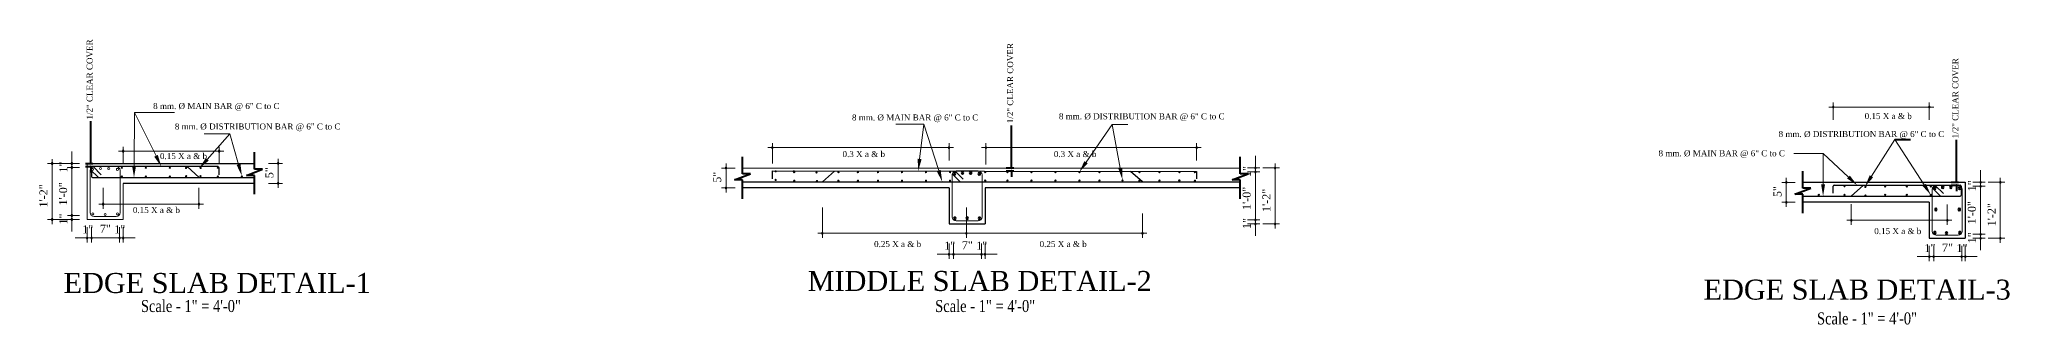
# Model space of a CAD drawing. Header units: feet. Extents: x 4160 to 31260, y -20219 to -1382.
# Drawn here: x 18420 to 19405, y -1524 to -1382 of the extents above; entities that cross this region are included whole.
import ezdxf

# ---------------------------------------------------------------- set-up
doc = ezdxf.new("R2010")
doc.units = ezdxf.units.FT
doc.header["$LTSCALE"] = 50
doc.header["$MEASUREMENT"] = 0
for name, color, linetype, lineweight in [('Boarder', 145, 'Continuous', 40), ('brain', 7, 'Continuous', 15), ('DIM', 7, 'Continuous', 9), ('DIMENSION', 142, 'Continuous', 13), ('ring', 200, 'Continuous', 15), ('wall', 6, 'Continuous', 40)]:
    doc.layers.add(name, color=color, linetype=linetype, lineweight=lineweight)
doc.layers.add('Text', color=7, linetype='Continuous')
doc.styles.add('1.8', font='times.ttf', dxfattribs={"width": 0.8, "height": 8})
doc.styles.add('arial', font='times.ttf')
doc.styles.add('STYLUS', font='times.ttf')
doc.styles.add('TITLE', font='times.ttf', dxfattribs={"height": 11})

msp = doc.modelspace()

# ---------------------------------------------------------------- linework, layer by layer
at = {"ltscale": 10}
for p, q in [((18444.08, -1443.68), (18527.73, -1443.67)), ((18771.69, -1445.92), (19020.42, -1445.9)), ((18527.73, -1453.66), (18462.08, -1453.67)), ((18874.92, -1455.9), (18771.69, -1455.92)), ((18874.92, -1455.88), (18874.92, -1473.88)), ((18892.92, -1455.88), (18892.92, -1473.88)), ((19020.42, -1455.89), (18892.92, -1455.9)), ((19301.67, -1453.06), (19382.88, -1453.05)), ((19382.88, -1453.05), (19382.88, -1481.05)), ((19364.88, -1463.05), (19301.67, -1463.05)), ((19364.88, -1463.05), (19364.88, -1481.05)), ((18874.92, -1473.88), (18892.92, -1473.88)), ((19364.88, -1481.05), (19382.88, -1481.05))]:
    msp.add_line(p, q, dxfattribs=at)
at = {"color": 0, "linetype": 'ByBlock'}
for centre, radius, start, end in [((19316.88, -1415.45), 0.375, 0, 180), ((19316.88, -1415.45), 0.375, 180, 0), ((19364.88, -1415.45), 0.375, 0, 180), ((19364.88, -1415.45), 0.375, 180, 0), ((18462.08, -1437.51), 0.375, 0, 180), ((18462.08, -1437.51), 0.375, 180, 0), ((18510.08, -1437.51), 0.375, 0, 180), ((18510.08, -1437.51), 0.375, 180, 0), ((18786.6, -1435.72), 0.375, 0, 180), ((18786.6, -1435.72), 0.375, 180, 0), ((18874.92, -1435.72), 0.375, 0, 180), ((18874.92, -1435.72), 0.375, 180, 0), ((18893.32, -1435.72), 0.375, 0, 180), ((18893.32, -1435.72), 0.375, 180, 0), ((18998.65, -1435.72), 0.375, 0, 180), ((18998.65, -1435.72), 0.375, 180, 0), ((18426.6, -1443.68), 0.375, 90, 270), ((18426.6, -1443.68), 0.375, 270, 90), ((18436.44, -1443.68), 0.375, 90, 270), ((18436.44, -1445.68), 0.375, 90, 270), ((18436.44, -1445.68), 0.375, 90, 270), ((18436.44, -1443.68), 0.375, 270, 90), ((18436.44, -1445.68), 0.375, 270, 90), ((18436.44, -1445.68), 0.375, 270, 90), ((18445.86, -1443.64), 0.188, 90, 270), ((18445.86, -1445.14), 0.188, 90, 270), ((18445.86, -1443.64), 0.188, 270, 90), ((18445.86, -1445.14), 0.188, 270, 90), ((18539.56, -1443.64), 0.375, 90, 270), ((18539.56, -1443.64), 0.375, 270, 90), ((18763.44, -1445.93), 0.375, 90, 270), ((18763.44, -1445.93), 0.375, 270, 90), ((18906.15, -1445.88), 0.188, 90, 270), ((18906.15, -1447.38), 0.188, 90, 270), ((18906.15, -1445.88), 0.188, 270, 90), ((18906.15, -1447.38), 0.188, 270, 90), ((19028.05, -1445.9), 0.375, 90, 270), ((19028.05, -1447.9), 0.375, 90, 270), ((19028.05, -1447.9), 0.375, 90, 270), ((19028.05, -1445.9), 0.375, 270, 90), ((19028.05, -1447.9), 0.375, 270, 90), ((19028.05, -1447.9), 0.375, 270, 90), ((19037.9, -1445.9), 0.375, 90, 270), ((19037.9, -1445.9), 0.375, 270, 90), ((18539.56, -1453.63), 0.375, 90, 270), ((18539.56, -1453.63), 0.375, 270, 90), ((18763.44, -1455.92), 0.375, 90, 270), ((18763.44, -1455.92), 0.375, 270, 90), ((19293.42, -1453.09), 0.375, 90, 270), ((19293.42, -1453.09), 0.375, 270, 90), ((19378.41, -1453.05), 0.188, 90, 270), ((19378.41, -1454.55), 0.188, 90, 270), ((19378.41, -1453.05), 0.188, 270, 90), ((19378.41, -1454.55), 0.188, 270, 90), ((19390.52, -1453.06), 0.375, 90, 270), ((19390.52, -1455.06), 0.375, 90, 270), ((19390.52, -1455.06), 0.375, 90, 270), ((19390.52, -1453.06), 0.375, 270, 90), ((19390.52, -1455.06), 0.375, 270, 90), ((19390.52, -1455.06), 0.375, 270, 90), ((19400.36, -1453.06), 0.375, 90, 270), ((19400.36, -1453.06), 0.375, 270, 90), ((18452.1, -1464.01), 0.375, 0, 180), ((18452.1, -1464.01), 0.375, 180, 0), ((18499.95, -1464.01), 0.375, 0, 180), ((18499.95, -1464.01), 0.375, 180, 0), ((19293.42, -1463.08), 0.375, 90, 270), ((19293.42, -1463.08), 0.375, 270, 90), ((18426.6, -1471.68), 0.375, 90, 270), ((18426.6, -1471.68), 0.375, 270, 90), ((18436.44, -1469.68), 0.375, 90, 270), ((18436.44, -1469.68), 0.375, 90, 270), ((18436.44, -1471.68), 0.375, 90, 270), ((18436.44, -1469.68), 0.375, 270, 90), ((18436.44, -1469.68), 0.375, 270, 90), ((18436.44, -1471.68), 0.375, 270, 90), ((19028.05, -1471.9), 0.375, 90, 270), ((19028.05, -1471.9), 0.375, 90, 270), ((19028.05, -1473.9), 0.375, 90, 270), ((19028.05, -1471.9), 0.375, 270, 90), ((19028.05, -1471.9), 0.375, 270, 90), ((19028.05, -1473.9), 0.375, 270, 90), ((19037.9, -1473.9), 0.375, 90, 270), ((19037.9, -1473.9), 0.375, 270, 90), ((19325.89, -1472.06), 0.375, 0, 180), ((19325.89, -1472.06), 0.375, 180, 0), ((19373.89, -1472.06), 0.375, 0, 180), ((19373.89, -1472.06), 0.375, 180, 0), ((18444.08, -1480.88), 0.375, 0, 180), ((18444.08, -1480.88), 0.375, 180, 0), ((18446.28, -1480.88), 0.375, 0, 180), ((18446.28, -1480.88), 0.375, 0, 180), ((18446.28, -1480.88), 0.375, 180, 0), ((18446.28, -1480.88), 0.375, 180, 0), ((18460.28, -1480.88), 0.375, 0, 180), ((18460.28, -1480.88), 0.375, 0, 180), ((18460.28, -1480.88), 0.375, 180, 0), ((18460.28, -1480.88), 0.375, 180, 0), ((18462.08, -1480.88), 0.375, 0, 180), ((18462.08, -1480.88), 0.375, 180, 0), ((18811.6, -1478.54), 0.375, 0, 180), ((18811.6, -1478.54), 0.375, 180, 0), ((18883.6, -1478.54), 0.375, 0, 180), ((18883.6, -1478.54), 0.375, 0, 180), ((18883.6, -1478.54), 0.375, 180, 0), ((18883.6, -1478.54), 0.375, 180, 0), ((18971.6, -1478.54), 0.375, 0, 180), ((18971.6, -1478.54), 0.375, 180, 0), ((19390.52, -1479.06), 0.375, 90, 270), ((19390.52, -1479.06), 0.375, 90, 270), ((19390.52, -1481.06), 0.375, 90, 270), ((19390.52, -1479.06), 0.375, 270, 90), ((19390.52, -1479.06), 0.375, 270, 90), ((19390.52, -1481.06), 0.375, 270, 90), ((19400.36, -1481.06), 0.375, 90, 270), ((19400.36, -1481.06), 0.375, 270, 90), ((18874.92, -1489.08), 0.375, 0, 180), ((18874.92, -1489.08), 0.375, 180, 0), ((18877.13, -1489.08), 0.375, 0, 180), ((18877.13, -1489.08), 0.375, 0, 180), ((18877.13, -1489.08), 0.375, 180, 0), ((18877.13, -1489.08), 0.375, 180, 0), ((18891.13, -1489.08), 0.375, 0, 180), ((18891.13, -1489.08), 0.375, 0, 180), ((18891.13, -1489.08), 0.375, 180, 0), ((18891.13, -1489.08), 0.375, 180, 0), ((18892.92, -1489.08), 0.375, 0, 180), ((18892.92, -1489.08), 0.375, 180, 0), ((19364.88, -1490.25), 0.375, 0, 180), ((19364.88, -1490.25), 0.375, 180, 0), ((19367.09, -1490.25), 0.375, 0, 180), ((19367.09, -1490.25), 0.375, 0, 180), ((19367.09, -1490.25), 0.375, 180, 0), ((19367.09, -1490.25), 0.375, 180, 0), ((19381.09, -1490.25), 0.375, 0, 180), ((19381.09, -1490.25), 0.375, 0, 180), ((19381.09, -1490.25), 0.375, 180, 0), ((19381.09, -1490.25), 0.375, 180, 0), ((19382.88, -1490.25), 0.375, 0, 180), ((19382.88, -1490.25), 0.375, 180, 0)]:
    msp.add_arc(centre, radius, start, end, dxfattribs=at)
at = {"layer": 'Boarder', "ltscale": 10}
for centre, start, end in [((18877.62, -1448.81), 0, 180), ((18877.62, -1448.81), 180, 0), ((18881.63, -1448.38), 0, 180), ((18881.63, -1448.38), 180, 0), ((18885.71, -1448.38), 0, 180), ((18885.71, -1448.38), 180, 0), ((18890.03, -1448.81), 0, 180), ((18890.03, -1448.81), 180, 0), ((19367.58, -1455.97), 0, 180), ((19367.58, -1455.97), 180, 0), ((19371.59, -1455.54), 0, 180), ((19371.59, -1455.54), 180, 0), ((19375.67, -1455.54), 0, 180), ((19375.67, -1455.54), 180, 0), ((19379.99, -1455.97), 0, 180), ((19379.99, -1455.97), 180, 0), ((18877.74, -1471.11), 0, 180), ((18877.74, -1471.11), 180, 0), ((18883.92, -1471.04), 0, 180), ((18883.92, -1471.04), 180, 0), ((18890.15, -1471.11), 0, 180), ((18890.15, -1471.11), 180, 0), ((19367.7, -1478.28), 0, 180), ((19367.7, -1478.28), 180, 0), ((19373.49, -1478.55), 0, 180), ((19373.49, -1478.55), 180, 0), ((19380.11, -1478.28), 0, 180), ((19380.11, -1478.28), 180, 0)]:
    msp.add_arc(centre, 0.5, start, end, dxfattribs=at)
at = {"layer": 'brain', "lineweight": 30}
for p, q in [((18446.28, -1445.68), (18446.28, -1450.18)), ((18509.58, -1445.18), (18446.78, -1445.18)), ((18500.13, -1450.67), (18494.06, -1445.18)), ((18510.08, -1449.26), (18510.08, -1445.68)), ((18786.6, -1451.38), (18786.6, -1447.38)), ((18786.6, -1447.38), (18998.65, -1447.68)), ((18811.6, -1452.92), (18817.67, -1447.43)), ((18971.6, -1452.9), (18965.53, -1447.63)), ((18446.78, -1450.68), (18527.73, -1450.67)), ((18771.69, -1452.92), (19020.42, -1452.9)), ((18998.65, -1447.68), (18998.65, -1451.4)), ((19316.88, -1458.55), (19316.88, -1455.05)), ((19317.38, -1454.55), (19380.35, -1454.55)), ((19325.88, -1460.05), (19331.95, -1454.56)), ((19380.85, -1455.05), (19380.85, -1459.55)), ((19301.67, -1460.06), (19380.35, -1460.05))]:
    msp.add_line(p, q, dxfattribs=at)
for centre, start, end in [((18797.42, -1447.88), 90, 180), ((18446.78, -1450.18), 180, 270), ((19317.38, -1455.05), 90, 180), ((19380.35, -1455.05), 0, 90), ((19380.35, -1459.55), 270, 0)]:
    msp.add_arc(centre, 0.5, start, end, dxfattribs=at)
at = {"layer": 'DIM', "color": 5, "ltscale": 48}
for p, q in [((19314.63, -1415.45), (19367.13, -1415.45)), ((19316.88, -1421.87), (19316.88, -1413.2)), ((19364.88, -1421.86), (19364.88, -1413.2)), ((18436.44, -1443.68), (18436.44, -1437.68)), ((18459.83, -1437.51), (18512.33, -1437.51)), ((18462.08, -1443.79), (18462.08, -1435.26)), ((18510.08, -1443.76), (18510.08, -1435.26)), ((18784.35, -1435.72), (18877.17, -1435.72)), ((18786.6, -1443.63), (18786.6, -1433.47)), ((18874.92, -1442.13), (18874.92, -1433.47)), ((18891.07, -1435.72), (19000.9, -1435.72)), ((18893.32, -1444.23), (18893.32, -1433.47)), ((18998.65, -1442.15), (18998.65, -1433.47)), ((18440.33, -1443.68), (18424.35, -1443.68)), ((18426.6, -1473.93), (18426.6, -1441.43)), ((18440.33, -1443.68), (18434.19, -1443.68)), ((18440.33, -1445.68), (18434.19, -1445.68)), ((18440.33, -1445.68), (18434.19, -1445.68)), ((18436.44, -1471.93), (18436.44, -1443.43)), ((18436.44, -1445.68), (18436.44, -1451.68)), ((18534.8, -1443.64), (18541.81, -1443.64)), ((18539.56, -1441.39), (18539.56, -1455.88)), ((18767.94, -1445.93), (18761.19, -1445.93)), ((18763.44, -1443.68), (18763.44, -1458.17)), ((19024.17, -1445.9), (19030.3, -1445.9)), ((19028.05, -1445.9), (19028.05, -1439.9)), ((19028.05, -1474.15), (19028.05, -1445.65)), ((19031.8, -1445.9), (19040.15, -1445.9)), ((19037.9, -1476.15), (19037.9, -1443.65)), ((19390.52, -1453.06), (19390.52, -1447.06)), ((18452.1, -1455.89), (18452.1, -1466.26)), ((18499.95, -1455.89), (18499.95, -1466.26)), ((18534.8, -1453.63), (18541.81, -1453.63)), ((18767.94, -1455.92), (18761.19, -1455.92)), ((19024.17, -1447.9), (19030.3, -1447.9)), ((19024.17, -1447.9), (19030.3, -1447.9)), ((19028.05, -1447.9), (19028.05, -1453.9)), ((19297.92, -1453.09), (19291.17, -1453.09)), ((19293.42, -1450.84), (19293.42, -1465.33)), ((19386.63, -1453.06), (19392.77, -1453.06)), ((19386.63, -1455.06), (19392.77, -1455.06)), ((19386.63, -1455.06), (19392.77, -1455.06)), ((19390.52, -1481.31), (19390.52, -1452.81)), ((19390.52, -1455.06), (19390.52, -1461.06)), ((19394.27, -1453.06), (19402.61, -1453.06)), ((19400.36, -1483.31), (19400.36, -1450.81)), ((18436.44, -1469.68), (18436.44, -1463.68)), ((18449.85, -1464.01), (18502.2, -1464.01)), ((18811.6, -1465.67), (18811.6, -1480.79)), ((18883.6, -1465.66), (18883.6, -1480.79)), ((18883.6, -1465.66), (18883.6, -1480.79)), ((19028.05, -1471.9), (19028.05, -1465.9)), ((19297.92, -1463.08), (19291.17, -1463.08)), ((19325.89, -1464), (19325.89, -1474.31)), ((19373.89, -1464.13), (19373.89, -1474.31)), ((18440.33, -1471.68), (18424.35, -1471.68)), ((18440.33, -1469.68), (18434.19, -1469.68)), ((18440.33, -1469.68), (18434.19, -1469.68)), ((18440.33, -1471.68), (18434.19, -1471.68)), ((18436.44, -1471.68), (18436.44, -1477.68)), ((18444.08, -1475.43), (18444.08, -1483.13)), ((18446.28, -1475.43), (18446.28, -1483.13)), ((18446.28, -1475.43), (18446.28, -1483.13)), ((18460.28, -1475.43), (18460.28, -1483.13)), ((18460.28, -1475.43), (18460.28, -1483.13)), ((18462.08, -1475.43), (18462.08, -1483.13)), ((18971.6, -1468.65), (18971.6, -1480.79)), ((19024.17, -1471.9), (19030.3, -1471.9)), ((19024.17, -1471.9), (19030.3, -1471.9)), ((19024.17, -1473.9), (19030.3, -1473.9)), ((19028.05, -1473.9), (19028.05, -1479.9)), ((19031.8, -1473.9), (19040.15, -1473.9)), ((19376.14, -1472.06), (19323.64, -1472.06)), ((19390.52, -1479.06), (19390.52, -1473.06)), ((18444.08, -1480.88), (18438.08, -1480.88)), ((18462.53, -1480.88), (18444.03, -1480.88)), ((18446.28, -1480.88), (18452.28, -1480.88)), ((18460.28, -1480.88), (18454.28, -1480.88)), ((18462.08, -1480.88), (18468.08, -1480.88)), ((18885.85, -1478.54), (18809.35, -1478.54)), ((18874.92, -1483.63), (18874.92, -1491.33)), ((18877.13, -1483.63), (18877.13, -1491.33)), ((18877.13, -1483.63), (18877.13, -1491.33)), ((18881.35, -1478.54), (18973.85, -1478.54)), ((18891.13, -1483.63), (18891.13, -1491.33)), ((18891.13, -1483.63), (18891.13, -1491.33)), ((18892.92, -1483.63), (18892.92, -1491.33)), ((19364.88, -1484.8), (19364.88, -1492.5)), ((19367.09, -1484.8), (19367.09, -1492.5)), ((19367.09, -1484.8), (19367.09, -1492.5)), ((19381.09, -1484.8), (19381.09, -1492.5)), ((19381.09, -1484.8), (19381.09, -1492.5)), ((19382.88, -1484.8), (19382.88, -1492.5)), ((19386.63, -1479.06), (19392.77, -1479.06)), ((19386.63, -1479.06), (19392.77, -1479.06)), ((19386.63, -1481.06), (19392.77, -1481.06)), ((19390.52, -1481.06), (19390.52, -1487.06)), ((19394.27, -1481.06), (19402.61, -1481.06)), ((18874.92, -1489.08), (18868.92, -1489.08)), ((18893.38, -1489.08), (18874.88, -1489.08)), ((18877.13, -1489.08), (18883.13, -1489.08)), ((18891.13, -1489.08), (18885.13, -1489.08)), ((18892.92, -1489.08), (18898.92, -1489.08)), ((19364.88, -1490.25), (19358.88, -1490.25)), ((19383.34, -1490.25), (19364.84, -1490.25)), ((19367.09, -1490.25), (19373.09, -1490.25)), ((19381.09, -1490.25), (19375.09, -1490.25)), ((19382.88, -1490.25), (19388.88, -1490.25))]:
    msp.add_line(p, q, dxfattribs=at)
at = {"layer": 'DIM'}
for p, q in [((18444.08, -1443.68), (18444.08, -1471.68)), ((18445.58, -1447.18), (18445.58, -1468.18)), ((18445.64, -1446.66), (18449.7, -1450.72)), ((18447.06, -1445.25), (18451.11, -1449.3)), ((18458.58, -1445.18), (18447.58, -1445.18)), ((18460.58, -1468.18), (18460.58, -1447.18)), ((18444.08, -1453.67), (18444.08, -1453.68)), ((18462.08, -1453.67), (18462.08, -1471.68)), ((18444.08, -1471.68), (18462.08, -1471.68)), ((18447.58, -1470.18), (18458.58, -1470.18))]:
    msp.add_line(p, q, dxfattribs=at)
for centre, radius, start, end in [((18447.58, -1447.18), 2, 90, 180), ((18446.77, -1446.6), 0.5, 0, 180), ((18446.77, -1446.6), 0.5, 180, 0), ((18446.78, -1445.68), 0.5, 90, 180), ((18450.79, -1446.18), 0.5, 0, 180), ((18450.79, -1446.18), 0.5, 180, 0), ((18454.86, -1446.18), 0.5, 0, 180), ((18454.86, -1446.18), 0.5, 180, 0), ((18458.58, -1447.18), 2, 0, 90), ((18459.18, -1446.6), 0.5, 0, 180), ((18459.18, -1446.6), 0.5, 180, 0), ((18461.42, -1445.76), 0.32, 0, 180), ((18461.42, -1445.76), 0.32, 180, 0), ((18473.42, -1445.76), 0.32, 0, 180), ((18473.42, -1445.76), 0.32, 180, 0), ((18485.42, -1445.76), 0.32, 0, 180), ((18485.42, -1445.76), 0.32, 180, 0), ((18493.56, -1445.9), 0.32, 0, 180), ((18493.56, -1445.9), 0.32, 180, 0), ((18493.57, -1445.9), 0.32, 0, 180), ((18493.57, -1445.9), 0.32, 180, 0), ((18500.78, -1445.9), 0.32, 0, 180), ((18500.78, -1445.9), 0.32, 180, 0), ((18509.42, -1445.76), 0.32, 0, 180), ((18509.42, -1445.76), 0.32, 180, 0), ((18509.58, -1445.68), 0.5, 0, 90), ((18461.42, -1450.21), 0.32, 0, 180), ((18461.42, -1450.21), 0.32, 180, 0), ((18473.42, -1450.21), 0.32, 0, 180), ((18473.42, -1450.21), 0.32, 180, 0), ((18485.42, -1450.21), 0.32, 0, 180), ((18485.42, -1450.21), 0.32, 180, 0), ((18493.55, -1450.03), 0.32, 0, 180), ((18493.55, -1450.03), 0.32, 180, 0), ((18493.56, -1450.03), 0.32, 0, 180), ((18493.56, -1450.03), 0.32, 180, 0), ((18500.77, -1450.03), 0.32, 0, 180), ((18500.77, -1450.03), 0.32, 180, 0), ((18509.42, -1450.21), 0.32, 0, 180), ((18509.42, -1450.21), 0.32, 0, 180), ((18509.42, -1450.21), 0.32, 180, 0), ((18509.42, -1450.21), 0.32, 180, 0), ((18521.42, -1450.21), 0.32, 0, 180), ((18521.42, -1450.21), 0.32, 180, 0), ((18447.58, -1468.18), 2, 180, 270), ((18446.89, -1468.91), 0.5, 0, 180), ((18446.89, -1468.91), 0.5, 180, 0), ((18453.08, -1469.18), 0.5, 0, 180), ((18453.08, -1469.18), 0.5, 180, 0), ((18458.58, -1468.18), 2, 270, 0), ((18459.3, -1468.91), 0.5, 0, 180), ((18459.3, -1468.91), 0.5, 180, 0)]:
    msp.add_arc(centre, radius, start, end, dxfattribs=at)
at = {"layer": 'DIMENSION', "ltscale": 10, "extrusion": (0, 0, -1)}
for p, q in [((18467.55, -1444.72), (18467.75, -1418.11)), ((18478.51, -1439.84), (18467.75, -1418.11)), ((18467.75, -1418.11), (18487.7, -1418.11)), ((18862.36, -1423.97), (18848.32, -1423.97)), ((18862.36, -1423.97), (18848.32, -1423.97)), ((18860.21, -1441.43), (18862.36, -1423.97)), ((18869.73, -1447.19), (18862.36, -1423.97)), ((18943.39, -1443.04), (18956.38, -1424.15)), ((18960.52, -1446.02), (18956.38, -1424.15)), ((18956.38, -1424.15), (18964.36, -1424.15)), ((18956.38, -1424.15), (18964.36, -1424.15)), ((18504.11, -1441.59), (18515.42, -1428.82)), ((19335.96, -1450.07), (19347.58, -1431.63)), ((19362.35, -1454.37), (19347.58, -1431.63)), ((19347.58, -1431.63), (19355.56, -1431.63)), ((19311.8, -1438.66), (19297.23, -1438.66)), ((19311.8, -1454.05), (19311.8, -1438.66)), ((19324.49, -1450.46), (19311.8, -1438.66))]:
    msp.add_line(p, q, dxfattribs=at)
at = {"layer": 'DIMENSION', "ltscale": 10}
for p, q in [((18515.42, -1428.82), (18502.53, -1428.82)), ((18519.77, -1444.12), (18515.42, -1428.82))]:
    msp.add_line(p, q, dxfattribs=at)
at = {"layer": 'ring', "ltscale": 10}
for p, q in [((18877.91, -1447.45), (18881.96, -1451.51)), ((18889.42, -1447.38), (18878.42, -1447.38)), ((18876.42, -1449.38), (18876.42, -1470.38)), ((18876.49, -1448.87), (18880.54, -1452.92)), ((18891.42, -1470.38), (18891.42, -1449.38)), ((19366.38, -1456.55), (19366.38, -1477.55)), ((19366.45, -1456.03), (19370.5, -1460.08)), ((19367.86, -1454.62), (19371.92, -1458.67)), ((19379.38, -1454.55), (19368.38, -1454.55)), ((19381.38, -1477.55), (19381.38, -1456.55)), ((18878.42, -1472.38), (18889.42, -1472.38)), ((19368.38, -1479.55), (19379.38, -1479.55))]:
    msp.add_line(p, q, dxfattribs=at)
at = {"layer": 'ring', "ltscale": 48}
for centre, start, end in [((18788.24, -1447.58), 0, 180), ((18788.24, -1447.58), 180, 0), ((18797.56, -1447.96), 0, 180), ((18819.62, -1447.94), 0, 180), ((18829.36, -1447.94), 0, 180), ((18839.39, -1447.94), 0, 180), ((18851.39, -1447.94), 0, 180), ((18863.39, -1447.94), 0, 180), ((18875.39, -1447.94), 0, 180), ((18788.24, -1451.9), 0, 180), ((18788.24, -1451.9), 180, 0), ((18797.56, -1447.96), 180, 0), ((18797.56, -1452.28), 0, 180), ((18797.56, -1452.28), 180, 0), ((18808.67, -1448.18), 0, 180), ((18808.67, -1448.18), 180, 0), ((18808.89, -1452.47), 0, 180), ((18808.89, -1452.47), 180, 0), ((18819.62, -1447.94), 180, 0), ((18819.62, -1452.27), 0, 180), ((18819.62, -1452.27), 180, 0), ((18829.36, -1447.94), 180, 0), ((18829.36, -1452.27), 0, 180), ((18829.36, -1452.27), 180, 0), ((18839.39, -1447.94), 180, 0), ((18839.39, -1452.27), 0, 180), ((18839.39, -1452.27), 180, 0), ((18851.39, -1447.94), 180, 0), ((18851.39, -1452.27), 0, 180), ((18851.39, -1452.27), 180, 0), ((18863.39, -1447.94), 180, 0), ((18863.39, -1452.27), 0, 180), ((18863.39, -1452.27), 180, 0), ((18875.39, -1447.94), 180, 0), ((18875.39, -1452.27), 0, 180), ((18875.39, -1452.27), 180, 0), ((18893, -1447.98), 0, 180), ((18893, -1447.98), 180, 0), ((18893, -1452.24), 0, 180), ((18893, -1452.24), 180, 0), ((18904.07, -1447.98), 0, 180), ((18904.07, -1447.98), 180, 0), ((18904.07, -1452.24), 0, 180), ((18904.07, -1452.24), 180, 0), ((18916.07, -1447.98), 0, 180), ((18916.07, -1447.98), 180, 0), ((18916.07, -1452.24), 0, 180), ((18916.07, -1452.24), 180, 0), ((18928.07, -1447.98), 0, 180), ((18928.07, -1447.98), 180, 0), ((18928.07, -1452.24), 0, 180), ((18928.07, -1452.24), 180, 0), ((18940.07, -1447.98), 0, 180), ((18940.07, -1447.98), 180, 0), ((18940.07, -1452.24), 0, 180), ((18940.07, -1452.24), 180, 0), ((18950.07, -1447.98), 0, 180), ((18950.07, -1447.98), 180, 0), ((18950.07, -1452.24), 0, 180), ((18950.07, -1452.24), 180, 0), ((18961.63, -1452.23), 0, 180), ((18961.63, -1452.23), 180, 0), ((18970.07, -1447.98), 0, 180), ((18970.07, -1447.98), 180, 0), ((18970.07, -1452.24), 0, 180), ((18970.07, -1452.24), 180, 0), ((18980.07, -1447.98), 0, 180), ((18980.07, -1447.98), 180, 0), ((18980.07, -1452.24), 0, 180), ((18980.07, -1452.24), 0, 180), ((18980.07, -1452.24), 180, 0), ((18980.07, -1452.24), 180, 0), ((18989.98, -1452.23), 0, 180), ((18989.98, -1452.23), 180, 0), ((18990.07, -1447.98), 0, 180), ((18990.07, -1447.98), 180, 0), ((18990.07, -1452.24), 0, 180), ((18990.07, -1452.24), 180, 0), ((18997.8, -1448), 0, 180), ((18997.8, -1448), 180, 0), ((18997.8, -1452.26), 0, 180), ((18997.8, -1452.26), 180, 0), ((19322.52, -1455.08), 0, 180), ((19322.52, -1455.08), 180, 0), ((19332.94, -1455.41), 0, 180), ((19332.94, -1455.41), 180, 0), ((19342.84, -1455.15), 0, 180), ((19342.84, -1455.15), 180, 0), ((19353.62, -1455.15), 0, 180), ((19353.62, -1455.15), 180, 0), ((19365.62, -1455.15), 0, 180), ((19365.62, -1455.15), 180, 0), ((19309.62, -1459.4), 0, 180), ((19309.62, -1459.4), 180, 0), ((19322.52, -1459.33), 0, 180), ((19322.52, -1459.33), 180, 0), ((19332.94, -1459.66), 0, 180), ((19332.94, -1459.66), 180, 0), ((19342.84, -1459.4), 0, 180), ((19342.84, -1459.4), 180, 0), ((19353.62, -1459.4), 0, 180), ((19353.62, -1459.4), 180, 0), ((19365.62, -1459.4), 0, 180), ((19365.62, -1459.4), 180, 0)]:
    msp.add_arc(centre, 0.32, start, end, dxfattribs=at)
at = {"layer": 'ring', "ltscale": 10}
for centre, start, end in [((18878.42, -1449.38), 90, 180), ((18889.42, -1449.38), 0, 90), ((19368.38, -1456.55), 90, 180), ((19379.38, -1456.55), 0, 90), ((18878.42, -1470.38), 180, 270), ((18889.42, -1470.38), 270, 0), ((19368.38, -1477.55), 180, 270), ((19379.38, -1477.55), 270, 0)]:
    msp.add_arc(centre, 2, start, end, dxfattribs=at)
at = {"layer": 'wall', "color": 5, "ltscale": 48}
for p, q in [((18445.86, -1443.64), (18445.86, -1422.48)), ((18906.15, -1445.88), (18906.15, -1424.72)), ((19378.41, -1453.05), (19378.41, -1431.89)), ((18443.2, -1443.64), (18446.98, -1443.64)), ((18443.2, -1445.14), (18446.98, -1445.14)), ((18445.86, -1445.14), (18445.86, -1448.14)), ((18903.5, -1445.88), (18907.28, -1445.88)), ((18903.5, -1447.38), (18907.28, -1447.38)), ((18906.15, -1447.38), (18906.15, -1450.38)), ((19375.76, -1453.05), (19379.54, -1453.05)), ((19375.76, -1454.55), (19379.54, -1454.55)), ((19378.41, -1454.55), (19378.41, -1457.55))]:
    msp.add_line(p, q, dxfattribs=at)
at = {"layer": 'wall', "ltscale": 48, "extrusion": (0, 0, -1)}
msp.add_line((19347.58, -1431.63), (19355.56, -1431.63), dxfattribs=at)
at = {"layer": 'wall', "ltscale": 48}
for p, q in [((18523.73, -1449.65), (18531.73, -1446.56)), ((18527.73, -1446.56), (18527.73, -1438.02)), ((18531.73, -1446.56), (18527.73, -1446.56)), ((18771.69, -1448.82), (18771.69, -1440.28)), ((19020.42, -1448.82), (19020.42, -1440.28)), ((19301.67, -1455.98), (19301.67, -1447.44)), ((18527.73, -1449.65), (18523.73, -1449.65)), ((18527.73, -1459.01), (18527.73, -1449.65)), ((18767.69, -1451.91), (18775.69, -1448.82)), ((18771.69, -1451.91), (18767.69, -1451.91)), ((18775.69, -1448.82), (18771.69, -1448.82)), ((18771.69, -1461.26), (18771.69, -1451.91)), ((19016.42, -1451.91), (19024.42, -1448.82)), ((19020.42, -1451.91), (19016.42, -1451.91)), ((19024.42, -1448.82), (19020.42, -1448.82)), ((19020.42, -1461.26), (19020.42, -1451.91)), ((19297.67, -1459.07), (19305.67, -1455.98)), ((19305.67, -1455.98), (19301.67, -1455.98)), ((19301.67, -1459.07), (19297.67, -1459.07)), ((19301.67, -1468.43), (19301.67, -1459.07))]:
    msp.add_line(p, q, dxfattribs=at)
for centre, start, end in [((19368.2, -1466.73), 0, 180), ((19368.2, -1466.73), 180, 0), ((19379.9, -1466.73), 0, 180), ((19379.9, -1466.73), 180, 0)]:
    msp.add_arc(centre, 0.5, start, end, dxfattribs=at)
at = {"layer": 'wall', "ltscale": 48, "extrusion": (0, 0, -1)}
for points in [[(-18466.55, -1444.71), (-18467.51, -1450.72), (-18468.55, -1444.73)], [(-18477.62, -1440.28), (-18481.18, -1445.22), (-18479.41, -1439.4)], [(-18503.36, -1440.93), (-18500.13, -1446.08), (-18504.86, -1442.25)], [(-18859.22, -1441.3), (-18859.48, -1447.38), (-18861.2, -1441.55)], [(-18868.77, -1447.49), (-18871.54, -1452.91), (-18870.68, -1446.88)], [(-18942.57, -1442.47), (-18940, -1447.98), (-18944.22, -1443.6)], [(-18959.53, -1446.2), (-18961.63, -1451.91), (-18961.5, -1445.83)], [(-19310.8, -1454.05), (-19311.8, -1460.05), (-19312.8, -1454.05)], [(-19323.81, -1451.19), (-19328.88, -1454.55), (-19325.17, -1449.73)], [(-19335.11, -1449.54), (-19332.76, -1455.15), (-19336.81, -1450.6)], [(-19361.52, -1454.91), (-19365.62, -1459.4), (-19363.19, -1453.82)]]:
    msp.add_solid(points, dxfattribs=at)
at = {"layer": 'wall', "ltscale": 48}
msp.add_solid([(18520.74, -1443.84), (18521.42, -1449.89), (18518.81, -1444.39)], dxfattribs=at)

# ---------------------------------------------------------------- texts
at = {"layer": 'DIM', "color": 7, "style": 'STYLUS'}
for s, p in [('1"', (18434.15, -1448.19)), ('5"', (18537.13, -1451.03)), ('1"', (19025.76, -1450.42)), ('1\'-2"', (18424.27, -1465.69)), ('1\'-0"', (18434.06, -1464.69)), ('5"', (18761.01, -1453.31)), ('1\'-0"', (19025.67, -1466.92)), ('1\'-2"', (19035.57, -1467.92)), ('5"', (19291, -1460.48)), ('1"', (19388.23, -1457.58)), ('1\'-0"', (19388.14, -1474.08)), ('1\'-2"', (19398.03, -1475.08)), ('1"', (18434.15, -1474.19)), ('1"', (19025.76, -1476.42)), ('1"', (19388.23, -1483.58))]:
    msp.add_text(s, height=4, rotation=90, dxfattribs=at).set_placement(p)
for s, p in [('1"', (18441.66, -1478.59)), ('7"', (18450.44, -1478.34)), ('1"', (18457.66, -1478.59)), ('1"', (18872.51, -1486.79)), ('7"', (18881.29, -1486.55)), ('1"', (18888.51, -1486.79)), ('1"', (19362.47, -1487.95)), ('7"', (19371.25, -1487.71)), ('1"', (19378.47, -1487.95))]:
    msp.add_text(s, height=4, dxfattribs=at).set_placement(p)
at = {"layer": 'Text', "style": 'arial'}
for p in [(18446.84, -1421.7), (18906.96, -1423.53), (19379.39, -1431.11)]:
    msp.add_text('1/2" CLEAR COVER', height=3, rotation=90, dxfattribs=at).set_placement(p)
at = {"layer": 'Text'}
for s, height, style, p in [('8 mm. %%C MAIN BAR @ 6" C to C', 3, 'arial', (18477.07, -1416.44)), ('8 mm. %%C DISTRIBUTION BAR @ 6" C to C', 3, 'arial', (18487.92, -1426.66)), ('8 mm. %%C MAIN BAR @ 6" C to C', 3, 'arial', (18826.38, -1422.15)), ('8 mm. %%C DISTRIBUTION BAR @ 6" C to C', 3, 'arial', (18929.83, -1421.57)), ('8 mm. %%C DISTRIBUTION BAR @ 6" C to C', 3, 'arial', (19289.56, -1430.45)), ('0.15 X a & b', 3, 'arial', (19332.59, -1421.46)), ('0.3 X a & b', 3, 'arial', (18821.65, -1440.46)), ('0.3 X a & b', 3, 'arial', (18927.29, -1440.46)), ('8 mm. %%C MAIN BAR @ 6" C to C', 3, 'arial', (19229.55, -1440.05)), ('0.15 X a & b', 3, 'arial', (18480.49, -1441.46)), ('0.15 X a & b', 3, 'arial', (18466.96, -1468.46)), ('0.15 X a & b', 3, 'arial', (19337.38, -1478.98)), ('0.25 X a & b', 3, 'arial', (18837.43, -1485.46)), ('0.25 X a & b', 3, 'arial', (18920.18, -1485.46)), ('EDGE SLAB DETAIL-1', 10, 'TITLE', (18432.32, -1508.43)), ('MIDDLE SLAB DETAIL-2', 10, 'TITLE', (18804.24, -1507.41)), ('EDGE SLAB DETAIL-3', 10, 'TITLE', (19252.08, -1511.74))]:
    msp.add_text(s, height=height, dxfattribs=dict(at, style=style)).set_placement(p)
at = {"layer": 'Text', "ltscale": 10, "style": '1.8', "width": 0.8}
for p in [(18470.96, -1517.95), (18867.97, -1517.95), (19308.78, -1524.16)]:
    msp.add_text('Scale - 1" = 4\'-0"', height=6, dxfattribs=at).set_placement(p)

doc.saveas('drawing.dxf')
